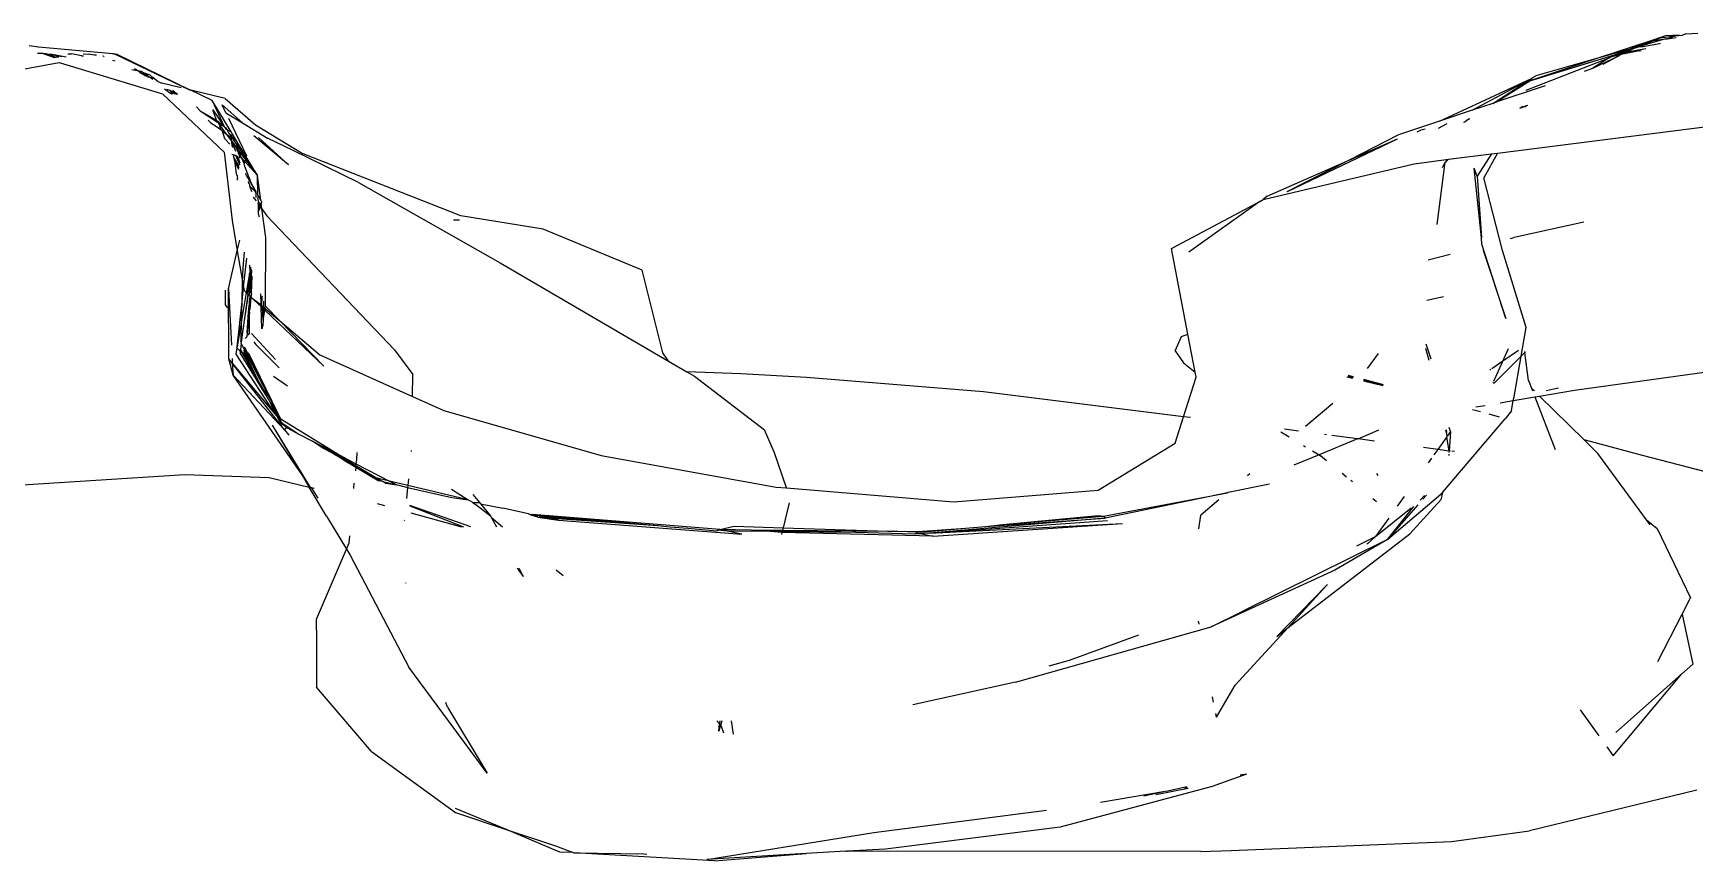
# Model space of a CAD drawing. Header units: millimetres. Extents: x -41292 to 298682, y -22072 to 33155.
# Drawn here: x 34218.2 to 34332.4, y -13120.2 to -13063.4 of the extents above; entities that cross this region are included whole.
import ezdxf

# ---------------------------------------------------------------- set-up
doc = ezdxf.new("R2010")
doc.units = ezdxf.units.MM

# ---------------------------------------------------------------- blocks, each defined once
blk = doc.blocks.new('rmfnasesx')
for p, q in [((61792.48, 2448.48), (61789.05, 2447.34)), ((61791.01, 2447.9), (61792.48, 2448.48)), ((61793.64, 2448.65), (61791.77, 2448.11)), ((61792.86, 2448.53), (61791.77, 2448.11)), ((61792.48, 2448.48), (61791.77, 2448.11)), ((61793.63, 2448.86), (61792.48, 2448.48)), ((61793.27, 2448.69), (61792.48, 2448.48)), ((61792.48, 2448.48), (61792.86, 2448.53)), ((61793.27, 2448.69), (61792.86, 2448.53)), ((61792.86, 2448.53), (61793.64, 2448.65)), ((61794.27, 2448.83), (61793.27, 2448.69)), ((61794.58, 2448.91), (61793.63, 2448.86)), ((61793.64, 2448.65), (61793.77, 2448.66)), ((61794.27, 2448.83), (61793.77, 2448.66)), ((61793.77, 2448.66), (61794.37, 2448.75)), ((61794.31, 2448.83), (61794.27, 2448.83)), ((61794.58, 2448.91), (61794.31, 2448.83)), ((61794.75, 2448.89), (61794.31, 2448.83)), ((61794.58, 2448.91), (61794.75, 2448.89)), ((61795.02, 2448.99), (61794.75, 2448.89)), ((61795.02, 2448.99), (61795.85, 2449.04)), ((61681.81, 2448.09), (61681.16, 2448.18)), ((61682.13, 2447.64), (61681.74, 2447.64)), ((61686.91, 2447.62), (61681.81, 2448.09)), ((61682.13, 2447.64), (61682.89, 2447.38)), ((61682.32, 2447.63), (61682.13, 2447.64)), ((61683.41, 2447.41), (61682.32, 2447.63)), ((61682.32, 2447.63), (61683.02, 2447.39)), ((61682.63, 2447.63), (61683.71, 2447.43)), ((61682.89, 2447.38), (61683.02, 2447.39)), ((61683.2, 2447.4), (61683.02, 2447.39)), ((61683.83, 2447.62), (61684.08, 2447.62)), ((61684.77, 2447.48), (61684.08, 2447.62)), ((61684.77, 2447.48), (61684.91, 2447.49)), ((61684.89, 2447.62), (61685.23, 2447.61)), ((61685.65, 2447.53), (61685.23, 2447.61)), ((61685.8, 2447.53), (61685.65, 2447.53)), ((61686.27, 2447.47), (61686.24, 2447.47)), ((61686.29, 2447.45), (61686.33, 2447.45)), ((61686.91, 2447.62), (61687.03, 2447.63)), ((61687.08, 2447.6), (61687.03, 2447.63)), ((61687.22, 2447.59), (61687.08, 2447.6)), ((61687.08, 2447.6), (61692.24, 2445.13)), ((61692.24, 2445.13), (61687.22, 2447.59)), ((61784.05, 2445.14), (61789.75, 2447.34)), ((61784.3, 2445.76), (61790.13, 2447.55)), ((61789.05, 2447.34), (61784.3, 2445.76)), ((61789.05, 2447.34), (61784.73, 2446.11)), ((61788.64, 2446.64), (61790.47, 2447.51)), ((61789.75, 2447.34), (61788.64, 2446.64)), ((61791.01, 2447.9), (61789.05, 2447.34)), ((61790.47, 2447.51), (61789.33, 2446.89)), ((61789.75, 2447.34), (61789.78, 2447.35)), ((61789.78, 2447.35), (61789.95, 2447.44)), ((61789.95, 2447.44), (61790.13, 2447.55)), ((61789.95, 2447.44), (61790.13, 2447.48)), ((61790.13, 2447.55), (61791.01, 2447.9)), ((61790.13, 2447.55), (61790.99, 2447.81)), ((61790.29, 2447.54), (61790.13, 2447.48)), ((61790.13, 2447.48), (61790.47, 2447.51)), ((61790.8, 2447.69), (61790.29, 2447.54)), ((61790.53, 2447.55), (61790.47, 2447.51)), ((61790.59, 2447.58), (61790.53, 2447.55)), ((61791.85, 2447.82), (61790.59, 2447.58)), ((61790.8, 2447.69), (61790.59, 2447.58)), ((61790.86, 2447.71), (61790.8, 2447.69)), ((61792.27, 2447.98), (61790.86, 2447.71)), ((61790.99, 2447.81), (61790.86, 2447.71)), ((61790.99, 2447.81), (61791.28, 2447.9)), ((61791.46, 2447.99), (61791.01, 2447.9)), ((61791.46, 2447.99), (61791.28, 2447.9)), ((61791.49, 2448), (61791.46, 2447.99)), ((61791.53, 2448.02), (61791.49, 2448)), ((61791.63, 2448.07), (61791.53, 2448.02)), ((61791.63, 2448.07), (61791.67, 2448.07)), ((61791.67, 2448.07), (61791.77, 2448.11)), ((61791.77, 2448.11), (61792.05, 2448.14)), ((61791.85, 2447.82), (61791.96, 2447.86)), ((61792.05, 2448.14), (61792.07, 2448.14)), ((61792.07, 2448.14), (61793.23, 2448.33)), ((61793.23, 2448.33), (61793.3, 2448.36)), ((61678.13, 2446.09), (61683.23, 2447.02)), ((61683.23, 2447.02), (61690.33, 2444.88)), ((61687.09, 2447.13), (61686.92, 2447.16)), ((61688.23, 2446.55), (61688.59, 2446.48)), ((61688.51, 2446.55), (61688.4, 2446.6)), ((61688.59, 2446.48), (61688.51, 2446.55)), ((61688.67, 2446.45), (61688.59, 2446.48)), ((61688.86, 2446.41), (61688.67, 2446.45)), ((61688.67, 2446.45), (61688.95, 2446.26)), ((61688.95, 2446.26), (61688.8, 2446.29)), ((61688.97, 2446.34), (61688.86, 2446.41)), ((61688.99, 2446.25), (61688.95, 2446.26)), ((61689.48, 2446.15), (61688.97, 2446.34)), ((61688.97, 2446.34), (61689.17, 2446.21)), ((61688.99, 2446.25), (61689.17, 2446.12)), ((61689.17, 2446.21), (61688.99, 2446.25)), ((61689.17, 2446.21), (61689.47, 2446.02)), ((61689.48, 2446.15), (61689.17, 2446.21)), ((61689.28, 2446.07), (61689.17, 2446.12)), ((61689.7, 2445.97), (61689.48, 2446.15)), ((61784.47, 2445.97), (61784.73, 2446.11)), ((61788.07, 2446.43), (61788.64, 2446.64)), ((61689.31, 2446.05), (61689.47, 2446.02)), ((61689.47, 2446.02), (61689.67, 2445.88)), ((61689.47, 2446.02), (61689.7, 2445.97)), ((61689.67, 2445.88), (61689.7, 2445.97)), ((61690.01, 2445.73), (61689.7, 2445.97)), ((61690.01, 2445.73), (61690.29, 2445.6)), ((61691.61, 2445.29), (61690.29, 2445.6)), ((61690.47, 2445.21), (61690.94, 2444.87)), ((61690.87, 2445.11), (61690.62, 2445.17)), ((61690.87, 2445.11), (61691.03, 2444.86)), ((61690.87, 2445.11), (61691.03, 2445.07)), ((61691.1, 2445.05), (61691.03, 2445.07)), ((61691.17, 2444.86), (61691.03, 2445.07)), ((61691.33, 2444.86), (61691.1, 2445.05)), ((61691.26, 2444.86), (61691.1, 2445.05)), ((61692.29, 2445.12), (61692.24, 2445.13)), ((61694.63, 2444.55), (61692.29, 2445.12)), ((61693.75, 2444.41), (61692.29, 2445.12)), ((61778.1, 2443), (61784.42, 2445.94)), ((61780.34, 2443.75), (61784.42, 2445.94)), ((61781.76, 2444.22), (61784.42, 2445.94)), ((61781.97, 2444.3), (61784.3, 2445.76)), ((61785.36, 2445.43), (61781.97, 2444.3)), ((61784.42, 2445.94), (61784.3, 2445.76)), ((61784.42, 2445.94), (61784.47, 2445.97)), ((61690.33, 2444.88), (61694.58, 2440.86)), ((61691.3, 2444.86), (61691.26, 2444.86)), ((61691.38, 2444.86), (61691.33, 2444.86)), ((61692.92, 2443.7), (61692.68, 2443.98)), ((61695.05, 2442.27), (61693.75, 2444.41)), ((61693.75, 2444.41), (61694.57, 2442.64)), ((61694.44, 2444.13), (61695.82, 2442.89)), ((61694.68, 2443.58), (61694.44, 2444.13)), ((61694.63, 2444.55), (61696.73, 2442.76)), ((61781.76, 2444.22), (61780.34, 2443.75)), ((61781.97, 2444.3), (61781.76, 2444.22)), ((61783.63, 2443.9), (61783.68, 2443.91)), ((61783.72, 2443.98), (61783.68, 2443.91)), ((61783.68, 2443.91), (61783.77, 2443.94)), ((61783.82, 2444), (61783.77, 2443.94)), ((61783.79, 2444), (61783.77, 2443.94)), ((61783.79, 2444), (61783.93, 2444.03)), ((61783.98, 2443.99), (61783.89, 2443.97)), ((61784.04, 2444.05), (61783.98, 2443.99)), ((61784.01, 2444), (61783.98, 2443.99)), ((61784.04, 2444.05), (61784.01, 2444)), ((61784.16, 2444.08), (61784.04, 2444.05)), ((61692.92, 2443.7), (61694.11, 2442.93)), ((61692.92, 2443.7), (61694.04, 2443.06)), ((61693.62, 2442.92), (61693.48, 2443.08)), ((61693.62, 2442.92), (61694.34, 2442.42)), ((61694.04, 2443.06), (61693.79, 2443.79)), ((61693.79, 2443.79), (61694.57, 2442.64)), ((61694.04, 2443.06), (61694.57, 2442.64)), ((61694.11, 2442.93), (61694.04, 2443.06)), ((61694.17, 2442.88), (61694.11, 2442.93)), ((61694.57, 2442.64), (61694.17, 2442.88)), ((61694.24, 2442.78), (61694.17, 2442.88)), ((61694.57, 2442.64), (61694.24, 2442.78)), ((61694.34, 2442.42), (61694.24, 2442.78)), ((61694.74, 2442.11), (61694.24, 2442.78)), ((61694.68, 2443.58), (61695.82, 2442.89)), ((61696.11, 2440.64), (61694.89, 2443.19)), ((61695.82, 2442.89), (61697.54, 2441.83)), ((61696.73, 2442.76), (61700.01, 2440.75)), ((61778.1, 2443), (61775.29, 2442.06)), ((61778.6, 2442.81), (61778, 2442.49)), ((61780.34, 2443.75), (61778.1, 2443)), ((61779.75, 2442.93), (61779.83, 2442.95)), ((61779.83, 2442.95), (61780.1, 2443.15)), ((61780.1, 2443.15), (61780.19, 2443.17)), ((61782.08, 2440.81), (61801.13, 2443.23)), ((61694.39, 2442.38), (61694.34, 2442.42)), ((61694.34, 2442.42), (61694.36, 2442.38)), ((61694.36, 2442.38), (61694.39, 2442.38)), ((61694.39, 2442.38), (61694.41, 2442.34)), ((61694.41, 2442.34), (61694.45, 2442.31)), ((61694.62, 2441.79), (61694.45, 2442.31)), ((61694.45, 2442.31), (61694.74, 2442.11)), ((61694.57, 2442.64), (61694.62, 2442.56)), ((61694.62, 2442.56), (61694.69, 2442.54)), ((61694.62, 2442.56), (61694.69, 2442.46)), ((61694.62, 2441.79), (61694.95, 2441.41)), ((61694.69, 2442.54), (61694.76, 2442.42)), ((61694.69, 2442.46), (61694.76, 2442.42)), ((61694.74, 2442.11), (61694.76, 2442.09)), ((61694.76, 2442.42), (61695.05, 2442.27)), ((61694.76, 2442.42), (61694.86, 2442.21)), ((61694.76, 2442.09), (61695.02, 2441.9)), ((61695.05, 2441.7), (61694.76, 2442.09)), ((61694.86, 2442.21), (61695.04, 2441.95)), ((61695.02, 2441.9), (61695.04, 2441.95)), ((61695.02, 2441.9), (61695.05, 2441.7)), ((61695.04, 2441.95), (61695.11, 2442.11)), ((61695.04, 2441.95), (61695.33, 2441.53)), ((61695.05, 2442.27), (61695.08, 2442.19)), ((61695.05, 2441.7), (61695.12, 2441.22)), ((61695.05, 2441.7), (61695.14, 2441.2)), ((61695.05, 2441.7), (61695.13, 2441.59)), ((61695.08, 2442.19), (61695.13, 2442.16)), ((61695.11, 2442.11), (61695.13, 2442.16)), ((61695.15, 2442.1), (61695.11, 2442.11)), ((61695.13, 2441.59), (61695.35, 2440.95)), ((61695.13, 2441.59), (61695.28, 2441.39)), ((61696.08, 2440.55), (61695.15, 2442.1)), ((61695.33, 2441.53), (61695.15, 2442.1)), ((61695.33, 2441.53), (61695.43, 2441.38)), ((61699, 2440.01), (61696.6, 2442)), ((61696.94, 2441.87), (61699, 2440.01)), ((61699.32, 2440.99), (61697.54, 2441.83)), ((61767.65, 2438.16), (61775.21, 2441.79)), ((61775.29, 2442.06), (61771.93, 2440.34)), ((61771.93, 2440.34), (61775.21, 2441.79)), ((61776.56, 2442.27), (61776.85, 2442.41)), ((61776.85, 2442.41), (61777.11, 2442.47)), ((61694.58, 2440.86), (61695.11, 2436.18)), ((61695.1, 2440.73), (61695.2, 2440.7)), ((61695.24, 2440.62), (61695.2, 2440.7)), ((61695.22, 2440.57), (61695.24, 2440.62)), ((61695.26, 2440.48), (61695.22, 2440.57)), ((61695.23, 2440.69), (61695.24, 2440.62)), ((61695.26, 2440.48), (61695.24, 2440.43)), ((61695.24, 2440.43), (61695.29, 2440.33)), ((61695.6, 2439.88), (61695.26, 2440.48)), ((61695.28, 2441.39), (61695.52, 2440.91)), ((61695.44, 2441.17), (61695.28, 2441.39)), ((61695.28, 2440.68), (61695.34, 2440.66)), ((61695.34, 2440.66), (61695.62, 2440.03)), ((61695.34, 2440.66), (61695.64, 2440.15)), ((61695.64, 2440.15), (61695.37, 2440.66)), ((61695.43, 2441.38), (61696.05, 2440.45)), ((61695.44, 2441.17), (61695.43, 2441.38)), ((61695.43, 2441.38), (61695.54, 2441.03)), ((61695.52, 2440.91), (61695.44, 2441.17)), ((61695.54, 2441.03), (61695.44, 2441.17)), ((61695.47, 2440.63), (61695.64, 2440.15)), ((61695.52, 2440.91), (61695.62, 2440.59)), ((61695.6, 2440.96), (61695.54, 2441.03)), ((61696.03, 2440.38), (61695.6, 2440.96)), ((61695.6, 2440.96), (61695.69, 2440.57)), ((61695.67, 2440.43), (61695.62, 2440.59)), ((61695.62, 2440.59), (61695.69, 2440.57)), ((61695.69, 2440.57), (61695.79, 2440.46)), ((61695.99, 2440.24), (61695.79, 2440.46)), ((61695.94, 2440.09), (61695.79, 2440.46)), ((61696.05, 2440.45), (61696.03, 2440.38)), ((61696.08, 2440.55), (61696.05, 2440.45)), ((61696.05, 2440.45), (61696.85, 2439.28)), ((61696.11, 2440.64), (61696.08, 2440.55)), ((61696.85, 2439.28), (61696.08, 2440.55)), ((61703.81, 2438.78), (61699.32, 2440.99)), ((61710.84, 2436.49), (61700.01, 2440.75)), ((61778.71, 2440.38), (61781.67, 2440.75)), ((61781.67, 2440.75), (61780.69, 2439.22)), ((61782.08, 2440.81), (61781.14, 2439.11)), ((61781.67, 2440.75), (61782.08, 2440.81)), ((61695.29, 2440.33), (61695.39, 2439.38)), ((61695.59, 2439.78), (61695.29, 2440.33)), ((61695.58, 2439.69), (61695.29, 2440.33)), ((61695.39, 2439.38), (61695.45, 2439.3)), ((61695.45, 2439.3), (61695.49, 2439.08)), ((61695.45, 2439.3), (61695.51, 2439.22)), ((61695.62, 2440.03), (61695.62, 2439.99)), ((61695.64, 2440.15), (61695.63, 2440.12)), ((61695.99, 2440.24), (61695.94, 2440.09)), ((61696, 2439.88), (61695.94, 2440.09)), ((61696.03, 2440.38), (61695.99, 2440.24)), ((61696.85, 2439.28), (61695.99, 2440.24)), ((61696.48, 2438.66), (61696, 2439.88)), ((61696.85, 2439.28), (61696.03, 2440.38)), ((61696.11, 2439.25), (61696.05, 2439.42)), ((61696.11, 2439.25), (61696.48, 2438.66)), ((61697.08, 2437.57), (61696.85, 2439.28)), ((61696.89, 2437.92), (61696.85, 2439.28)), ((61765.97, 2437.61), (61776.36, 2440.08)), ((61766.26, 2437.85), (61771.93, 2440.34)), ((61771.93, 2440.34), (61767.65, 2438.16)), ((61776.36, 2440.08), (61778.56, 2440.36)), ((61777.93, 2435.91), (61778.49, 2440.19)), ((61778.31, 2439.81), (61778.49, 2440.19)), ((61778.49, 2440.19), (61778.58, 2440.26)), ((61778.56, 2440.36), (61778.59, 2440.36)), ((61778.58, 2440.26), (61778.56, 2440.36)), ((61778.71, 2440.38), (61778.58, 2440.26)), ((61778.59, 2440.36), (61778.58, 2440.26)), ((61778.59, 2440.36), (61778.71, 2440.38)), ((61780.69, 2439.22), (61780.48, 2439.77)), ((61780.98, 2434.99), (61780.48, 2439.77)), ((61695.48, 2438.94), (61695.49, 2439.08)), ((61696.22, 2438.87), (61696.27, 2438.73)), ((61696.27, 2438.73), (61696.32, 2438.69)), ((61696.32, 2438.69), (61696.32, 2438.56)), ((61696.32, 2438.56), (61696.44, 2438.18)), ((61696.32, 2438.56), (61696.69, 2438.18)), ((61696.56, 2438.51), (61696.48, 2438.66)), ((61696.79, 2438.1), (61696.56, 2438.51)), ((61696.6, 2438.34), (61696.56, 2438.51)), ((61696.69, 2438.18), (61696.6, 2438.34)), ((61696.69, 2438.18), (61696.78, 2438)), ((61703.81, 2438.78), (61713.54, 2433.27)), ((61767.65, 2438.16), (61767.61, 2438.15)), ((61780.69, 2439.22), (61780.98, 2434.99)), ((61782.42, 2434.12), (61781.14, 2439.11)), ((61696.56, 2437.79), (61696.76, 2437.52)), ((61696.77, 2437.76), (61696.78, 2438)), ((61696.9, 2437.89), (61696.89, 2437.92)), ((61696.89, 2437.7), (61696.9, 2437.79)), ((61696.89, 2437.7), (61696.9, 2437.51)), ((61697.08, 2437.57), (61696.9, 2437.89)), ((61696.9, 2437.79), (61696.9, 2437.89)), ((61696.9, 2437.51), (61696.92, 2437.47)), ((61696.91, 2437.44), (61696.9, 2437.36)), ((61696.91, 2437.33), (61696.9, 2437.36)), ((61696.92, 2437.47), (61696.91, 2437.44)), ((61696.91, 2437.44), (61696.96, 2437.43)), ((61696.91, 2437.33), (61696.93, 2437.3)), ((61696.93, 2437.3), (61697, 2437.19)), ((61696.94, 2436.82), (61696.93, 2437.3)), ((61697.03, 2437.16), (61696.94, 2436.82)), ((61697.07, 2437.11), (61696.94, 2436.82)), ((61696.96, 2437.43), (61697.02, 2437.36)), ((61697.04, 2437.24), (61697, 2437.19)), ((61697, 2437.19), (61697.03, 2437.16)), ((61697.02, 2437.36), (61697.01, 2437.28)), ((61697.01, 2437.28), (61697.04, 2437.24)), ((61697.03, 2437.16), (61697.07, 2437.11)), ((61697.11, 2437.37), (61697.07, 2437.11)), ((61697.07, 2437.11), (61697.16, 2436.97)), ((61697.13, 2437.49), (61697.08, 2437.57)), ((61697.13, 2437.49), (61697.11, 2437.37)), ((61697.16, 2436.97), (61697.11, 2437.37)), ((61697.44, 2435), (61697.16, 2436.97)), ((61697.16, 2436.97), (61697.51, 2436.5)), ((61759.68, 2434.25), (61765.75, 2437.49)), ((61765.75, 2437.49), (61760.86, 2434.01)), ((61765.75, 2437.49), (61765.97, 2437.61)), ((61766.26, 2437.85), (61765.97, 2437.61)), ((61695.11, 2436.18), (61695.47, 2434.09)), ((61696.92, 2436.68), (61696.94, 2436.82)), ((61696.93, 2436.63), (61696.92, 2436.68)), ((61697, 2436.4), (61696.93, 2436.63)), ((61697.51, 2436.5), (61706.28, 2427.29)), ((61710.75, 2436.2), (61710.34, 2436.2)), ((61716.5, 2435.59), (61710.84, 2436.49)), ((61788.02, 2436.06), (61783.23, 2435.01)), ((61695.47, 2434.09), (61695.64, 2434.82)), ((61697.42, 2430.29), (61697.44, 2435)), ((61723.31, 2432.76), (61716.5, 2435.59)), ((61781.02, 2434.56), (61780.98, 2434.99)), ((61782.98, 2434.94), (61783.23, 2435.01)), ((61694.87, 2431.49), (61695.47, 2434.09)), ((61695.47, 2434.09), (61695.84, 2431.99)), ((61695.87, 2432.92), (61695.96, 2434.01)), ((61695.91, 2431.6), (61696.13, 2433.58)), ((61760.8, 2428.36), (61759.68, 2434.25)), ((61777.31, 2433.47), (61778.84, 2433.86)), ((61782.66, 2429.44), (61781.02, 2434.56)), ((61781.09, 2434.14), (61782.66, 2429.44)), ((61784.06, 2428.84), (61782.42, 2434.12)), ((61695.84, 2431.99), (61695.87, 2432.92)), ((61696.31, 2432.53), (61696.09, 2431.23)), ((61696.31, 2432.53), (61696.14, 2431.18)), ((61696.31, 2433.12), (61696.33, 2432.65)), ((61696.33, 2432.65), (61696.31, 2432.56)), ((61696.31, 2432.56), (61696.31, 2432.53)), ((61696.31, 2432.16), (61696.31, 2432.53)), ((61696.37, 2432.89), (61696.33, 2432.65)), ((61696.34, 2431.08), (61696.48, 2432.7)), ((61696.36, 2432.54), (61696.48, 2432.7)), ((61696.36, 2432.35), (61696.48, 2432.7)), ((61696.36, 2432.35), (61696.36, 2432.54)), ((61696.37, 2432.97), (61696.37, 2432.89)), ((61696.38, 2432.95), (61696.37, 2432.89)), ((61696.48, 2432.7), (61696.41, 2432.87)), ((61713.54, 2433.27), (61725.11, 2426.52)), ((61724.72, 2427.08), (61723.31, 2432.76)), ((61694.64, 2431.39), (61694.65, 2430.38)), ((61694.9, 2426.68), (61694.87, 2431.49)), ((61694.87, 2431.49), (61695.07, 2427.61)), ((61695.8, 2430.62), (61695.84, 2431.99)), ((61695.8, 2430.62), (61695.91, 2431.6)), ((61695.84, 2431.99), (61695.91, 2431.6)), ((61695.91, 2431.6), (61695.95, 2431.36)), ((61695.95, 2431.36), (61696.09, 2431.23)), ((61696.31, 2431.85), (61696.14, 2431.18)), ((61696.17, 2431.15), (61696.31, 2431.66)), ((61696.31, 2432.16), (61696.36, 2432.2)), ((61696.31, 2432.16), (61696.31, 2431.85)), ((61696.31, 2431.66), (61696.31, 2431.85)), ((61696.31, 2431.06), (61696.31, 2431.66)), ((61696.36, 2432.2), (61696.36, 2432.35)), ((61696.44, 2431.17), (61696.5, 2432.35)), ((61694.65, 2430.38), (61694.76, 2430.22)), ((61694.65, 2430.38), (61694.78, 2430.21)), ((61694.82, 2430.19), (61694.76, 2430.22)), ((61695.46, 2427.51), (61695.8, 2430.62)), ((61696.21, 2431.12), (61695.73, 2427.93)), ((61695.76, 2427.81), (61696.21, 2431.12)), ((61696.09, 2431.23), (61695.77, 2429.31)), ((61695.77, 2429.31), (61695.8, 2430.62)), ((61696.09, 2431.23), (61696.14, 2431.18)), ((61696.14, 2431.18), (61696.17, 2431.15)), ((61696.21, 2431.12), (61696.17, 2431.15)), ((61696.21, 2431.12), (61696.36, 2430.98)), ((61696.21, 2429.56), (61696.26, 2430.13)), ((61696.26, 2430.13), (61696.31, 2430.46)), ((61696.34, 2431.03), (61696.31, 2431.06)), ((61696.31, 2430.67), (61696.33, 2430.74)), ((61696.31, 2430.46), (61696.31, 2430.67)), ((61696.33, 2430.08), (61696.31, 2430.46)), ((61696.33, 2430.74), (61696.36, 2430.98)), ((61696.41, 2430.92), (61696.33, 2430.08)), ((61696.34, 2431.03), (61696.34, 2431.08)), ((61696.36, 2430.98), (61696.34, 2431.03)), ((61696.36, 2430.98), (61696.42, 2430.97)), ((61696.42, 2430.97), (61696.41, 2430.92)), ((61696.41, 2430.92), (61697.11, 2430.26)), ((61696.41, 2430.92), (61697.11, 2430.38)), ((61696.44, 2431.17), (61696.42, 2430.97)), ((61697.11, 2430.38), (61697.09, 2431.14)), ((61697.11, 2430.26), (61697.11, 2430.38)), ((61697.11, 2430.38), (61697.17, 2430.33)), ((61697.16, 2428.73), (61697.11, 2430.26)), ((61697.11, 2430.26), (61697.17, 2430.2)), ((61697.14, 2430.99), (61697.18, 2430.91)), ((61697.17, 2430.33), (61697.18, 2430.91)), ((61697.2, 2430.3), (61697.17, 2430.33)), ((61697.17, 2430.2), (61697.2, 2430.3)), ((61697.2, 2430.18), (61697.17, 2430.2)), ((61697.2, 2430.3), (61697.27, 2430.24)), ((61697.24, 2429.3), (61697.2, 2430.18)), ((61697.2, 2430.18), (61697.27, 2430.12)), ((61697.27, 2430.12), (61697.24, 2429.3)), ((61697.28, 2430.64), (61697.27, 2430.24)), ((61697.27, 2430.24), (61697.27, 2430.12)), ((61697.27, 2430.24), (61697.39, 2430.14)), ((61697.27, 2430.12), (61697.37, 2430.02)), ((61697.37, 2430.02), (61697.39, 2430.14)), ((61697.39, 2430.14), (61697.42, 2430.29)), ((61697.39, 2430.14), (61698.39, 2429.29)), ((61698.39, 2429.29), (61697.42, 2430.29)), ((61777.24, 2430.7), (61778.38, 2430.96)), ((61695.77, 2429.31), (61695.46, 2427.51)), ((61695.73, 2427.93), (61695.77, 2429.31)), ((61696.3, 2429.89), (61696.15, 2428.43)), ((61696.15, 2428.43), (61696.21, 2429.56)), ((61696.3, 2429.89), (61696.33, 2430.08)), ((61696.3, 2428.37), (61696.3, 2429.89)), ((61697.22, 2429), (61697.16, 2428.73)), ((61697.24, 2429.3), (61697.22, 2429)), ((61697.24, 2429.3), (61697.37, 2430.02)), ((61697.37, 2430.02), (61701.42, 2426.18)), ((61701.42, 2426.18), (61698.39, 2429.29)), ((61698.39, 2429.29), (61701.15, 2426.96)), ((61695.72, 2427.87), (61695.73, 2427.93)), ((61695.76, 2427.81), (61695.72, 2427.87)), ((61696.12, 2428.18), (61696.02, 2428.08)), ((61696.15, 2428.43), (61696.12, 2428.18)), ((61696.15, 2428.43), (61696.24, 2428.31)), ((61698.1, 2426.62), (61696.45, 2428.41)), ((61696.6, 2427.84), (61696.75, 2427.65)), ((61759.93, 2427.22), (61760.37, 2428.21)), ((61760.37, 2428.21), (61760.8, 2428.36)), ((61761.3, 2425.76), (61760.8, 2428.36)), ((61783.71, 2426.85), (61784.06, 2428.84)), ((61787.38, 2424.53), (61813.02, 2428.07)), ((61695.18, 2425.55), (61694.9, 2426.68)), ((61695.13, 2426.38), (61694.9, 2426.68)), ((61695.12, 2426.7), (61695.13, 2426.38)), ((61695.45, 2427.43), (61695.38, 2427)), ((61695.38, 2427), (61698.02, 2422.93)), ((61695.45, 2427.43), (61695.46, 2427.51)), ((61695.64, 2427.22), (61695.45, 2427.43)), ((61695.69, 2427.32), (61695.64, 2427.22)), ((61695.68, 2427.19), (61695.64, 2427.22)), ((61695.67, 2427.09), (61695.66, 2427.01)), ((61695.68, 2427.19), (61695.67, 2427.09)), ((61697.54, 2424.03), (61695.67, 2427.09)), ((61695.81, 2427.11), (61695.68, 2427.19)), ((61695.75, 2427.73), (61695.69, 2427.32)), ((61695.81, 2427.11), (61695.69, 2427.32)), ((61695.72, 2427.77), (61695.76, 2427.81)), ((61695.72, 2427.77), (61695.75, 2427.73)), ((61695.94, 2427.36), (61695.75, 2427.73)), ((61695.95, 2427.01), (61695.81, 2427.11)), ((61696.75, 2425.49), (61695.81, 2427.11)), ((61695.94, 2427.36), (61695.92, 2427.22)), ((61695.92, 2427.22), (61695.96, 2427.14)), ((61695.95, 2427.47), (61695.94, 2427.36)), ((61695.98, 2427.28), (61695.94, 2427.36)), ((61695.95, 2427.47), (61695.99, 2427.42)), ((61695.95, 2427.01), (61695.96, 2427.14)), ((61695.99, 2426.94), (61695.95, 2427.01)), ((61695.96, 2427.14), (61695.98, 2427.28)), ((61695.96, 2427.14), (61696, 2427.06)), ((61695.98, 2427.28), (61695.99, 2427.42)), ((61696.02, 2427.2), (61695.98, 2427.28)), ((61695.99, 2427.42), (61696.03, 2427.36)), ((61696, 2427.06), (61695.99, 2426.94)), ((61696.75, 2425.49), (61695.99, 2426.94)), ((61696.02, 2427.2), (61696, 2427.06)), ((61696, 2427.06), (61696.75, 2425.49)), ((61696.03, 2427.31), (61696.02, 2427.2)), ((61698.25, 2422.93), (61696.02, 2427.2)), ((61696.03, 2427.36), (61696.03, 2427.31)), ((61696.03, 2427.31), (61698.25, 2422.93)), ((61696.22, 2427.11), (61698.25, 2422.93)), ((61698.35, 2426.06), (61696.75, 2427.65)), ((61701.15, 2426.96), (61707.51, 2424.09)), ((61706.28, 2427.29), (61707.53, 2425.59)), ((61725.11, 2426.52), (61724.72, 2427.08)), ((61759.93, 2427.22), (61760.5, 2426.4)), ((61773.14, 2426.01), (61773.9, 2427.04)), ((61777.4, 2426.56), (61777.16, 2427.38)), ((61777.17, 2427.7), (61777.5, 2426.68)), ((61783.71, 2426.85), (61781.86, 2425)), ((61782.45, 2426.51), (61782.85, 2427.38)), ((61783.53, 2427.26), (61782.45, 2426.51)), ((61783.22, 2424.07), (61783.71, 2426.85)), ((61783.97, 2427.11), (61783.71, 2426.85)), ((61783.97, 2427.11), (61783.96, 2427.18)), ((61784.02, 2427.16), (61783.97, 2427.11)), ((61784.22, 2425.19), (61783.97, 2427.11)), ((61698.71, 2421.8), (61695.13, 2426.38)), ((61695.13, 2426.38), (61698.02, 2422.93)), ((61695.13, 2426.38), (61695.18, 2425.55)), ((61698.71, 2421.8), (61695.18, 2425.55)), ((61696.23, 2424.07), (61695.18, 2425.55)), ((61707.51, 2424.09), (61707.53, 2425.59)), ((61725.11, 2426.52), (61726.37, 2425.78)), ((61730.08, 2425.64), (61726.37, 2425.78)), ((61726.37, 2425.78), (61726.89, 2425.48)), ((61734.59, 2425.4), (61730.08, 2425.64)), ((61760.5, 2426.4), (61761.3, 2425.76)), ((61761.37, 2425.41), (61761.3, 2425.76)), ((61781.63, 2425.94), (61781.57, 2425.9)), ((61782.45, 2426.51), (61781.7, 2425.99)), ((61781.84, 2425.15), (61782.45, 2426.51)), ((61696.81, 2425.39), (61696.75, 2425.49)), ((61696.96, 2425.09), (61696.81, 2425.39)), ((61697.16, 2424.77), (61696.96, 2425.09)), ((61697.18, 2424.73), (61697.16, 2424.77)), ((61697.23, 2424.64), (61697.18, 2424.73)), ((61697.52, 2424.15), (61697.23, 2424.64)), ((61698.92, 2424.79), (61697.96, 2425.46)), ((61726.89, 2425.48), (61731.71, 2421.79)), ((61746.77, 2424.4), (61734.59, 2425.4)), ((61760.51, 2422.7), (61746.77, 2424.4)), ((61760.51, 2422.7), (61761.37, 2425.41)), ((61771.74, 2425.44), (61772.12, 2425.35)), ((61771.79, 2425.49), (61772.15, 2425.39)), ((61772.18, 2425.44), (61771.83, 2425.53)), ((61772.87, 2425.17), (61774.21, 2424.85)), ((61772.88, 2425.2), (61774.21, 2424.85)), ((61774.25, 2424.9), (61772.9, 2425.25)), ((61781.79, 2425.05), (61781.81, 2425.1)), ((61781.84, 2424.98), (61781.82, 2424.96)), ((61784.22, 2425.19), (61784.42, 2424.67)), ((61784.42, 2424.67), (61784.62, 2424.48)), ((61784.42, 2424.67), (61784.49, 2424.48)), ((61784.98, 2424.12), (61787.38, 2424.53)), ((61786.27, 2424.67), (61785.44, 2424.49)), ((61699.92, 2418.71), (61696.23, 2424.07)), ((61697.54, 2424.03), (61697.52, 2424.15)), ((61697.74, 2423.7), (61697.54, 2424.03)), ((61697.92, 2423.28), (61697.74, 2423.7)), ((61698.25, 2422.93), (61697.74, 2423.7)), ((61697.98, 2423.16), (61697.92, 2423.28)), ((61707.51, 2424.09), (61709.67, 2423.12)), ((61770.76, 2423.6), (61768.89, 2422.02)), ((61780.6, 2423.37), (61781.24, 2423.48)), ((61782.26, 2423.65), (61783.17, 2423.81)), ((61783.05, 2423.11), (61783.17, 2423.81)), ((61783.17, 2423.81), (61783.22, 2424.07)), ((61783.17, 2423.81), (61784.65, 2424.06)), ((61784.65, 2424.06), (61784.98, 2424.12)), ((61784.65, 2424.06), (61786.04, 2420.44)), ((61784.98, 2424.12), (61788.02, 2421.14)), ((61698.26, 2422.64), (61697.98, 2423.16)), ((61697.98, 2423.16), (61698.16, 2422.92)), ((61698.02, 2422.93), (61698.26, 2422.64)), ((61698.16, 2422.92), (61698.42, 2422.55)), ((61698.32, 2422.81), (61698.25, 2422.93)), ((61698.37, 2422.39), (61698.26, 2422.64)), ((61698.26, 2422.64), (61698.4, 2422.47)), ((61698.32, 2422.81), (61698.43, 2422.58)), ((61698.4, 2422.47), (61698.37, 2422.39)), ((61698.48, 2422.21), (61698.37, 2422.39)), ((61698.37, 2422.39), (61698.49, 2422.32)), ((61698.42, 2422.55), (61698.4, 2422.47)), ((61698.4, 2422.47), (61698.43, 2422.43)), ((61698.43, 2422.58), (61698.42, 2422.55)), ((61698.43, 2422.58), (61702.52, 2420.05)), ((61698.43, 2422.43), (61698.49, 2422.32)), ((61698.48, 2422.21), (61698.51, 2422.28)), ((61698.48, 2422.21), (61698.73, 2422.07)), ((61698.49, 2422.32), (61698.51, 2422.28)), ((61698.49, 2422.32), (61698.55, 2422.29)), ((61698.51, 2422.28), (61698.55, 2422.29)), ((61698.55, 2422.29), (61698.6, 2422.23)), ((61698.6, 2422.23), (61698.7, 2422.17)), ((61698.7, 2422.17), (61698.73, 2422.07)), ((61698.7, 2422.17), (61699.7, 2421.5)), ((61709.67, 2423.12), (61720.48, 2420.03)), ((61759.94, 2420.89), (61760.51, 2422.7)), ((61760.99, 2422.64), (61760.51, 2422.7)), ((61778.3, 2417.5), (61782.61, 2422.55)), ((61780.37, 2423.19), (61780.91, 2423.05)), ((61781.49, 2422.89), (61782.19, 2422.7)), ((61783.05, 2423.11), (61782.61, 2422.55)), ((61700.51, 2417.85), (61697.89, 2422.11)), ((61699.92, 2418.71), (61697.89, 2422.11)), ((61698.83, 2421.95), (61698.71, 2421.8)), ((61698.71, 2421.8), (61699.02, 2421.44)), ((61698.73, 2422.07), (61698.76, 2422.05)), ((61698.76, 2422.05), (61698.83, 2421.95)), ((61698.76, 2422.05), (61699.7, 2421.5)), ((61699.7, 2421.5), (61698.83, 2421.95)), ((61699.7, 2421.5), (61700.63, 2421.02)), ((61701.35, 2420.54), (61700.63, 2421.02)), ((61700.63, 2421.02), (61701.31, 2420.67)), ((61732.4, 2420.22), (61731.71, 2421.79)), ((61767.19, 2421.67), (61767.77, 2421.32)), ((61768.4, 2421.71), (61767.45, 2421.84)), ((61772.46, 2421.18), (61769.82, 2420.08)), ((61770.33, 2421.46), (61770.2, 2421.48)), ((61772.46, 2421.18), (61770.71, 2421.41)), ((61772.5, 2421.18), (61772.46, 2421.18)), ((61772.5, 2421.18), (61773.88, 2421.78)), ((61773.63, 2421.03), (61772.5, 2421.18)), ((61773.92, 2421.76), (61773.88, 2421.78)), ((61778.6, 2421.32), (61777.99, 2420.46)), ((61778.59, 2421.61), (61778.53, 2421.78)), ((61778.56, 2421.8), (61778.59, 2421.61)), ((61778.63, 2421.36), (61778.59, 2421.61)), ((61778.6, 2421.32), (61778.63, 2421.36)), ((61778.76, 2420.34), (61778.6, 2421.32)), ((61778.86, 2421.68), (61778.63, 2421.36)), ((61778.86, 2421.68), (61778.76, 2420.34)), ((61778.86, 2421.68), (61778.77, 2421.96)), ((61788.02, 2421.14), (61792.04, 2420.06)), ((61788.02, 2421.14), (61788.99, 2420.18)), ((61703.61, 2419.32), (61701.31, 2420.67)), ((61701.31, 2420.67), (61702.52, 2420.05)), ((61701.31, 2420.67), (61701.81, 2420.32)), ((61701.81, 2420.32), (61701.35, 2420.54)), ((61702.78, 2419.74), (61701.81, 2420.32)), ((61702.52, 2420.05), (61703.61, 2419.32)), ((61702.52, 2420.05), (61703.63, 2419.47)), ((61703.69, 2420.24), (61703.67, 2419.77)), ((61707.43, 2420.39), (61707.42, 2420.32)), ((61720.48, 2420.03), (61732.52, 2417.87)), ((61733.23, 2417.81), (61732.4, 2420.22)), ((61754.65, 2417.65), (61759.94, 2420.89)), ((61769.82, 2420.08), (61768.08, 2419.37)), ((61768.76, 2420.72), (61768.9, 2420.64)), ((61769.36, 2420.36), (61769.82, 2420.08)), ((61769.82, 2420.08), (61769.93, 2420.02)), ((61770.34, 2419.68), (61769.93, 2420.02)), ((61777.99, 2420.46), (61776.99, 2420.59)), ((61777.55, 2419.85), (61777.33, 2419.54)), ((61777.99, 2420.46), (61777.72, 2420.09)), ((61778.76, 2420.34), (61777.99, 2420.46)), ((61778.74, 2420.14), (61778.73, 2420.04)), ((61778.76, 2420.34), (61778.75, 2420.25)), ((61778.83, 2420.35), (61778.76, 2420.34)), ((61779.13, 2420.32), (61778.95, 2420.34)), ((61792.33, 2415.61), (61788.99, 2420.18)), ((61792.04, 2420.06), (61810.17, 2415.34)), ((61680.71, 2418.03), (61691.87, 2418.73)), ((61691.87, 2418.73), (61697.67, 2418.53)), ((61700.42, 2417.87), (61699.92, 2418.71)), ((61700.51, 2417.85), (61699.92, 2418.71)), ((61702.78, 2419.74), (61703.61, 2419.23)), ((61703.61, 2419.32), (61702.78, 2419.74)), ((61703.61, 2419.23), (61703.59, 2418.98)), ((61703.61, 2419.32), (61703.63, 2419.47)), ((61703.61, 2419.32), (61703.61, 2419.23)), ((61704.99, 2418.51), (61703.61, 2419.32)), ((61703.61, 2419.23), (61705.21, 2418.3)), ((61703.67, 2419.77), (61703.63, 2419.47)), ((61703.63, 2419.47), (61705.93, 2418.28)), ((61765.06, 2418.78), (61764.9, 2418.65)), ((61771.7, 2418.56), (61771.41, 2418.8)), ((61773.77, 2418.8), (61773.87, 2418.67)), ((61697.67, 2418.53), (61700.42, 2417.87)), ((61701.61, 2415.86), (61700.42, 2417.87)), ((61700.42, 2417.87), (61700.51, 2417.85)), ((61700.51, 2417.85), (61700.57, 2417.83)), ((61700.57, 2417.83), (61700.75, 2417.79)), ((61701.03, 2417.1), (61700.57, 2417.83)), ((61703.48, 2417.78), (61703.51, 2418.13)), ((61704.99, 2418.51), (61705.21, 2418.3)), ((61705.47, 2418.24), (61704.99, 2418.51)), ((61705.93, 2418.28), (61704.99, 2418.51)), ((61705.47, 2418.24), (61705.21, 2418.3)), ((61705.65, 2418.14), (61705.47, 2418.24)), ((61705.47, 2418.24), (61706.44, 2418.02)), ((61705.65, 2418.14), (61706.44, 2418.02)), ((61705.93, 2418.28), (61706.44, 2418.02)), ((61707.19, 2417.98), (61705.93, 2418.28)), ((61706.44, 2418.02), (61706.58, 2417.99)), ((61706.58, 2417.99), (61707.18, 2417.85)), ((61707.18, 2417.85), (61707.1, 2417.09)), ((61707.19, 2417.98), (61707.18, 2417.85)), ((61707.18, 2417.85), (61710.22, 2417.16)), ((61707.24, 2418.44), (61707.19, 2417.98)), ((61711.34, 2417), (61707.19, 2417.98)), ((61710.2, 2417.72), (61711.34, 2417)), ((61732.52, 2417.87), (61733.23, 2417.81)), ((61733.25, 2417.76), (61733.23, 2417.81)), ((61733.23, 2417.81), (61744.71, 2416.86)), ((61744.71, 2416.86), (61754.65, 2417.65)), ((61763.58, 2417.52), (61766.42, 2418.08)), ((61772.11, 2418.22), (61772.01, 2418.31)), ((61705.09, 2416.74), (61705.58, 2416.61)), ((61711.52, 2415.14), (61707.33, 2416.6)), ((61707.33, 2416.57), (61711.02, 2415.14)), ((61710.22, 2417.16), (61711.34, 2417)), ((61711.65, 2416.8), (61711.34, 2417)), ((61711.65, 2416.8), (61712.11, 2416.82)), ((61711.65, 2416.8), (61711.97, 2416.6)), ((61711.67, 2417.36), (61712.11, 2416.82)), ((61711.97, 2416.6), (61712.87, 2415.89)), ((61712.11, 2416.82), (61712.19, 2416.72)), ((61712.19, 2416.72), (61712.87, 2415.89)), ((61712.19, 2416.72), (61713.73, 2416.43)), ((61715.48, 2416.02), (61713.73, 2416.43)), ((61733.4, 2416.79), (61732.98, 2415.07)), ((61755, 2415.86), (61763.52, 2417.48)), ((61763.52, 2417.48), (61755.11, 2415.74)), ((61762.94, 2416.99), (61761.7, 2415.94)), ((61763.58, 2417.52), (61763.52, 2417.48)), ((61773.78, 2416.86), (61773.52, 2417.07)), ((61773.71, 2414.47), (61776.16, 2416.44)), ((61774.52, 2414.27), (61778.19, 2417.38)), ((61776.62, 2416.65), (61774.52, 2414.27)), ((61774.52, 2414.27), (61776.34, 2416.53)), ((61775.66, 2417.21), (61775.2, 2416.56)), ((61778.18, 2416.99), (61776.07, 2414.65)), ((61777.06, 2417.3), (61776.76, 2416.98)), ((61777.2, 2417.31), (61776.96, 2417.04)), ((61778.3, 2417.5), (61778.18, 2416.99)), ((61778.19, 2417.38), (61778.3, 2417.5)), ((61701.61, 2415.86), (61702.98, 2413.61)), ((61706.96, 2415.59), (61706.95, 2415.54)), ((61707.4, 2416.1), (61710.89, 2415.14)), ((61712.87, 2415.89), (61712.91, 2415.8)), ((61712.91, 2415.8), (61713.28, 2415.13)), ((61712.91, 2415.8), (61713.71, 2415.13)), ((61715.68, 2415.93), (61715.48, 2416.02)), ((61715.48, 2416.02), (61715.76, 2415.99)), ((61716.12, 2415.81), (61715.68, 2415.93)), ((61715.68, 2415.93), (61716.23, 2415.89)), ((61728.63, 2414.96), (61715.76, 2415.99)), ((61715.76, 2415.99), (61724.37, 2415.23)), ((61716.23, 2415.89), (61715.76, 2415.99)), ((61716.12, 2415.81), (61717.56, 2415.6)), ((61716.12, 2415.81), (61716.81, 2415.76)), ((61716.23, 2415.89), (61716.27, 2415.88)), ((61716.27, 2415.88), (61724.37, 2415.23)), ((61716.81, 2415.76), (61716.27, 2415.88)), ((61716.81, 2415.76), (61724.37, 2415.23)), ((61717.56, 2415.6), (61716.81, 2415.76)), ((61717.56, 2415.6), (61730.14, 2414.64)), ((61755.11, 2415.74), (61743.04, 2414.71)), ((61743.04, 2414.71), (61755.29, 2415.57)), ((61743.04, 2414.71), (61756.31, 2415.37)), ((61743.3, 2414.5), (61756.31, 2415.37)), ((61746.89, 2415.15), (61755.11, 2415.74)), ((61746.89, 2415.15), (61748.07, 2415.29)), ((61748.07, 2415.29), (61754.64, 2415.91)), ((61748.07, 2415.29), (61755, 2415.86)), ((61754.64, 2415.91), (61755, 2415.86)), ((61755, 2415.86), (61755.11, 2415.74)), ((61761.56, 2414.99), (61761.7, 2415.94)), ((61774.61, 2415.73), (61773.71, 2414.47)), ((61792.33, 2415.61), (61793.05, 2415.03)), ((61792.57, 2415.27), (61792.33, 2415.61)), ((61703.17, 2414.04), (61703.21, 2414.52)), ((61724.37, 2415.23), (61725.2, 2415.14)), ((61725.2, 2415.14), (61726.44, 2415.05)), ((61726.44, 2415.05), (61728.43, 2414.87)), ((61728.43, 2414.87), (61728.49, 2414.9)), ((61728.49, 2414.9), (61728.63, 2414.96)), ((61729.14, 2414.85), (61728.49, 2414.9)), ((61728.63, 2414.96), (61729.63, 2415.19)), ((61728.63, 2414.96), (61732.94, 2414.91)), ((61732.93, 2414.86), (61728.63, 2414.96)), ((61730.14, 2414.64), (61729.14, 2414.85)), ((61732.1, 2414.81), (61729.14, 2414.85)), ((61729.63, 2415.19), (61732.98, 2415.07)), ((61732.9, 2414.75), (61732.1, 2414.81)), ((61732.91, 2414.8), (61732.1, 2414.81)), ((61732.9, 2414.75), (61732.87, 2414.61)), ((61732.91, 2414.8), (61732.9, 2414.75)), ((61743.3, 2414.5), (61732.9, 2414.75)), ((61732.93, 2414.86), (61732.91, 2414.8)), ((61737.97, 2414.74), (61732.91, 2414.8)), ((61732.94, 2414.91), (61732.93, 2414.86)), ((61737.97, 2414.74), (61732.93, 2414.86)), ((61732.98, 2415.07), (61732.94, 2414.91)), ((61732.94, 2414.91), (61740.18, 2414.83)), ((61732.98, 2415.07), (61740.18, 2414.83)), ((61742.04, 2414.64), (61737.97, 2414.74)), ((61740.18, 2414.83), (61742.26, 2414.81)), ((61742.19, 2414.76), (61740.18, 2414.83)), ((61742.04, 2414.64), (61742.09, 2414.69)), ((61742.09, 2414.69), (61742.19, 2414.76)), ((61742.09, 2414.69), (61742.37, 2414.68)), ((61742.19, 2414.76), (61742.26, 2414.81)), ((61742.45, 2414.76), (61742.19, 2414.76)), ((61742.26, 2414.81), (61745.52, 2415.05)), ((61742.45, 2414.76), (61742.26, 2414.81)), ((61742.37, 2414.68), (61742.4, 2414.68)), ((61742.4, 2414.68), (61742.97, 2414.72)), ((61742.4, 2414.68), (61743.3, 2414.5)), ((61742.45, 2414.76), (61745.52, 2415.05)), ((61742.97, 2414.72), (61743.04, 2414.71)), ((61745.52, 2415.05), (61746.89, 2415.15)), ((61774.52, 2414.27), (61764.62, 2409.36)), ((61767.7, 2408.22), (61776.07, 2414.65)), ((61774.52, 2414.27), (61770.9, 2412.16)), ((61772.41, 2413.83), (61773.71, 2414.47)), ((61773.71, 2414.47), (61773.14, 2413.98)), ((61793.05, 2415.03), (61795.35, 2410.26)), ((61700.91, 2408.79), (61702.98, 2413.61)), ((61702.98, 2413.61), (61703.17, 2414.04)), ((61702.98, 2413.61), (61703.24, 2413.19)), ((61703.24, 2413.19), (61707.26, 2405.49)), ((61773.14, 2413.98), (61773.1, 2413.97)), ((61714.7, 2412.3), (61715.13, 2411.73)), ((61714.82, 2412.29), (61715.13, 2411.73)), ((61717.87, 2411.78), (61717.38, 2412.16)), ((61770.9, 2412.16), (61762.4, 2408.26)), ((61707.07, 2411.24), (61707.05, 2411.3)), ((61770.34, 2411.11), (61766.91, 2407.61)), ((61770.34, 2411.11), (61767.7, 2408.22)), ((61770.4, 2411.15), (61770.34, 2411.11)), ((61794.78, 2409.14), (61795.35, 2410.26)), ((61700.91, 2408.03), (61700.91, 2408.79)), ((61761.57, 2408.46), (61761.53, 2408.65)), ((61762.4, 2408.26), (61764.62, 2409.36)), ((61793.1, 2405.88), (61794.78, 2409.14)), ((61794.78, 2409.14), (61795.51, 2405.7)), ((61700.91, 2408.03), (61700.92, 2404.13)), ((61748.95, 2404.46), (61762.4, 2408.26)), ((61752.66, 2405.97), (61757.44, 2407.71)), ((61767.7, 2408.22), (61764.06, 2404.27)), ((61766.91, 2407.61), (61767.7, 2408.22)), ((61712.64, 2398.22), (61707.26, 2405.49)), ((61751.28, 2405.58), (61752.66, 2405.97)), ((61790.04, 2399.4), (61794.73, 2405.01)), ((61794.73, 2405.01), (61790.23, 2401.01)), ((61795.51, 2405.7), (61794.73, 2405.01)), ((61704.69, 2399.7), (61700.92, 2404.13)), ((61748.95, 2404.46), (61741.9, 2402.91)), ((61762.77, 2402.06), (61764.06, 2404.27)), ((61709.92, 2402.76), (61709.81, 2403.07)), ((61709.92, 2402.76), (61712.64, 2398.22)), ((61762.57, 2403.09), (61762.5, 2403.47)), ((61728.44, 2401.82), (61728.62, 2401.6)), ((61728.56, 2401.1), (61728.62, 2401.6)), ((61728.62, 2401.6), (61728.65, 2401.82)), ((61728.62, 2401.6), (61728.69, 2401.51)), ((61728.78, 2401.82), (61728.69, 2401.51)), ((61729.58, 2400.9), (61729.44, 2401.81)), ((61762.77, 2402.06), (61762.72, 2402.31)), ((61787.76, 2402.57), (61789.04, 2400.79)), ((61728.69, 2401.51), (61728.56, 2401.1)), ((61728.69, 2401.51), (61728.74, 2401.45)), ((61728.74, 2401.45), (61728.89, 2400.99)), ((61704.69, 2399.7), (61710.48, 2395.52)), ((61789.59, 2400.03), (61790.04, 2399.4)), ((61764.83, 2398.16), (61762.47, 2397.31)), ((61764.83, 2398.16), (61764.4, 2398.07)), ((61762.47, 2397.31), (61752.03, 2394.51)), ((61760.82, 2397.16), (61758.61, 2396.74)), ((61760.73, 2397.27), (61759.42, 2396.98)), ((61760.78, 2397.2), (61760.58, 2397.17)), ((61795.78, 2397.05), (61784.29, 2394.26)), ((61759.25, 2396.95), (61754.8, 2396.21)), ((61759.25, 2396.95), (61757.78, 2396.63)), ((61759.42, 2396.98), (61759.25, 2396.95)), ((61714.01, 2394.32), (61710.46, 2395.8)), ((61710.48, 2395.52), (61714.01, 2394.32)), ((61739.22, 2394.15), (61751.08, 2395.68)), ((61717.65, 2392.79), (61714.01, 2394.32)), ((61714.01, 2394.32), (61717.42, 2393.2)), ((61727.75, 2392.3), (61739.22, 2394.15)), ((61752.03, 2394.51), (61740.02, 2393.01)), ((61778.92, 2393.53), (61784.29, 2394.26)), ((61717.42, 2393.2), (61717.53, 2393.16)), ((61717.53, 2393.16), (61718.55, 2392.77)), ((61718.55, 2392.77), (61717.65, 2392.79)), ((61718.55, 2392.77), (61718.63, 2392.75)), ((61718.63, 2392.75), (61723.41, 2392.67)), ((61728.28, 2392.2), (61718.63, 2392.75)), ((61723.41, 2392.67), (61723.62, 2392.65)), ((61734.57, 2392.7), (61727.75, 2392.3)), ((61728.28, 2392.2), (61734.57, 2392.7)), ((61737.3, 2392.85), (61734.57, 2392.7)), ((61737.3, 2392.85), (61737.36, 2392.85)), ((61740.02, 2393.01), (61737.36, 2392.85)), ((61761.69, 2392.84), (61737.36, 2392.85)), ((61761.69, 2392.84), (61763.78, 2392.91)), ((61763.78, 2392.91), (61778.92, 2393.53))]:
    blk.add_line(p, q)

msp = doc.modelspace()

# ---------------------------------------------------------------- block references
msp.add_blockref('rmfnasesx', (-27463.27, -15512.43))

doc.saveas('drawing.dxf')
